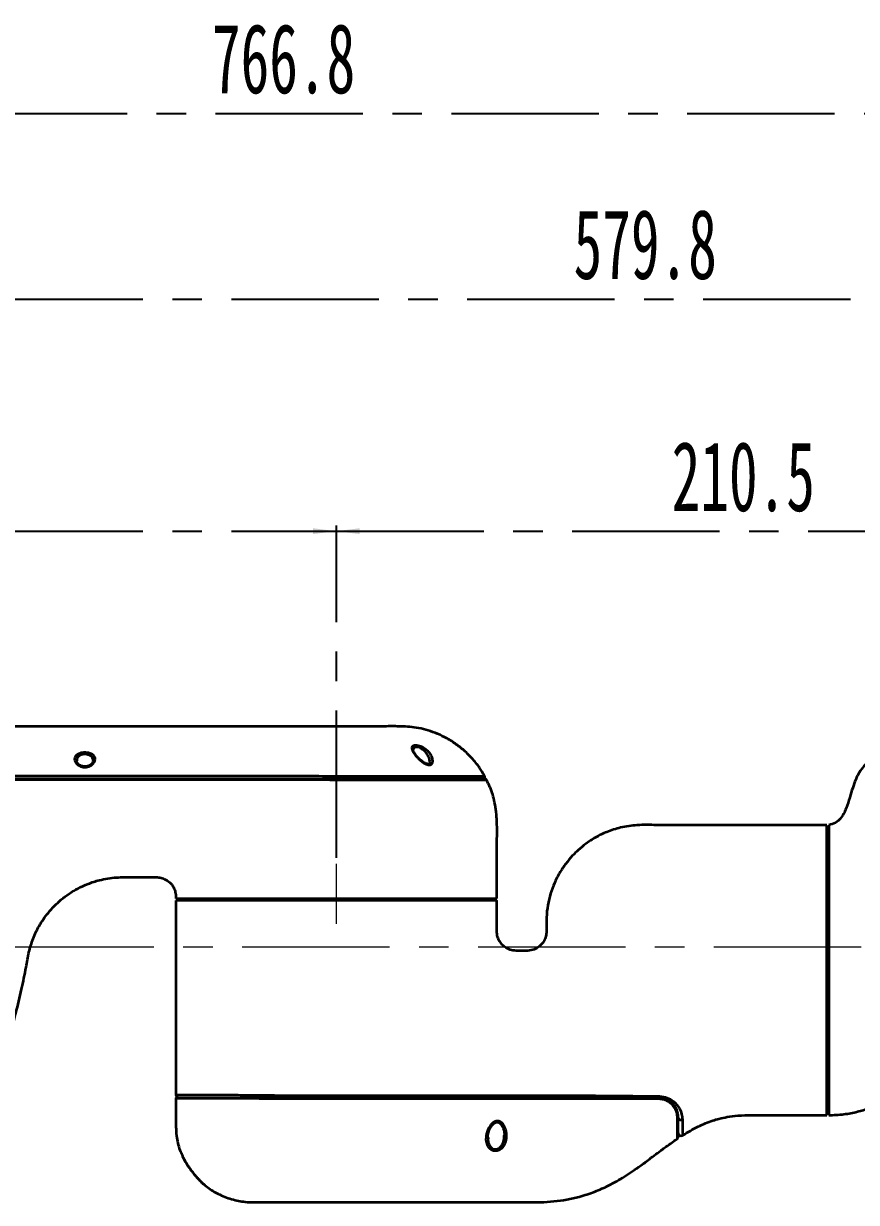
# Model space of a CAD drawing. Header units: millimetres. Extents: x 0 to 420, y -1 to 297.
# Drawn here: x 192.8 to 264.6, y 142.3 to 243.9 of the extents above; entities that cross this region are included whole.
import ezdxf

# ---------------------------------------------------------------- set-up
doc = ezdxf.new("R2010")
doc.units = ezdxf.units.MM
doc.linetypes.add('CENTERX2', pattern=[20.32, 12.7, -2.54, 2.54, -2.54])
doc.layers.add('中心线层', color=7, linetype='CENTERX2')
doc.styles.add('SLDTEXTSTYLE4', font='TXT', dxfattribs={"width": 0.363})
doc.styles.add('SLDTEXTSTYLE5', font='TXT', dxfattribs={"width": 0.605})
doc.dimstyles.new('SLDDIMSTYLE0', dxfattribs={"dimtxt": 6, "dimasz": 2, "dimexe": 0, "dimexo": 0.0625, "dimgap": 1.5, "dimtad": 2, "dimlfac": 3, "dimrnd": 1e-09, "dimzin": 12, "dimdsep": 46, "dimtxsty": 'SLDTEXTSTYLE4', "dimsah": 1, "dimcen": 0.09, "dimadec": 0, "dimazin": 3, "dimtfac": 1, "dimtofl": 0, "dimtmove": 0, "dimatfit": 3, "dimfxl": 0, "dimfrac": 2, "dimtolj": 1, "dimtzin": 12, "dimarcsym": 0})

# ---------------------------------------------------------------- blocks, each defined once
blk = doc.blocks.new('_D_1')
at = {"layer": '中心线层'}
for p, q in [((149.75, 167.13), (149.75, 200.62)), ((149.75, 200.12), (219.75, 200.12)), ((219.75, 171.97), (219.75, 200.62))]:
    blk.add_line(p, q, dxfattribs=at)
for points in [[(149.75, 200.12), (151.75, 199.87), (151.75, 200.37)], [(219.75, 200.12), (217.75, 200.37), (217.75, 199.87)]]:
    blk.add_solid(points, dxfattribs=at)
at = {"layer": '中心线层', "insert": (180.62, 207.85), "char_height": 6, "attachment_point": 1, "style": 'SLDTEXTSTYLE5'}
blk.add_mtext('210', dxfattribs=at)
blk = doc.blocks.new('_D_2')
at = {"layer": '中心线层'}
for p, q in [((219.75, 171.97), (219.75, 200.62)), ((219.75, 200.12), (289.92, 200.12)), ((289.92, 171.82), (289.92, 200.62))]:
    blk.add_line(p, q, dxfattribs=at)
for points in [[(219.75, 200.12), (221.75, 199.87), (221.75, 200.37)], [(289.92, 200.12), (287.92, 200.37), (287.92, 199.87)]]:
    blk.add_solid(points, dxfattribs=at)
at = {"layer": '中心线层', "insert": (248.64, 207.85), "char_height": 6, "attachment_point": 1, "style": 'SLDTEXTSTYLE5'}
blk.add_mtext('210.5', dxfattribs=at)
blk = doc.blocks.new('_D_4')
at = {"layer": '中心线层'}
for p, q in [((87.42, 185.13), (87.42, 236.62)), ((87.42, 236.12), (343.02, 236.12)), ((343.02, 172.97), (343.02, 236.62))]:
    blk.add_line(p, q, dxfattribs=at)
for points in [[(87.42, 236.12), (89.42, 235.87), (89.42, 236.37)], [(343.02, 236.12), (341.02, 236.37), (341.02, 235.87)]]:
    blk.add_solid(points, dxfattribs=at)
at = {"layer": '中心线层', "insert": (209.03, 243.85), "char_height": 6, "attachment_point": 1, "style": 'SLDTEXTSTYLE5'}
blk.add_mtext('766.8', dxfattribs=at)
blk = doc.blocks.new('_D_5')
at = {"layer": '中心线层'}
for p, q in [((149.75, 167.13), (149.75, 220.62)), ((343.02, 172.97), (343.02, 220.62)), ((149.75, 220.12), (343.02, 220.12))]:
    blk.add_line(p, q, dxfattribs=at)
for points in [[(149.75, 220.12), (151.75, 219.87), (151.75, 220.37)], [(343.02, 220.12), (341.02, 220.37), (341.02, 219.87)]]:
    blk.add_solid(points, dxfattribs=at)
at = {"layer": '中心线层', "insert": (240.19, 227.85), "char_height": 6, "attachment_point": 1, "style": 'SLDTEXTSTYLE5'}
blk.add_mtext('579.8', dxfattribs=at)

msp = doc.modelspace()

# ---------------------------------------------------------------- linework, layer by layer
at = {"color": 7, "linetype": 'Continuous', "lineweight": 35}
for p, q in [((262.1822, 174.8011), (262.1822, 149.8011)), ((262.1822, 171.6344), (262.0155, 171.6344)), ((207.2488, 168.4677), (207.2488, 168.3011)), ((232.2488, 168.3011), (232.2488, 168.4677)), ((262.0155, 152.9677), (262.1822, 152.9677)), ((232.8223, 147.8671), (232.8196, 147.8125))]:
    msp.add_line(p, q, dxfattribs=at)
at = {"color": 7, "linetype": 'Continuous', "lineweight": 35, "flags": 128}
for points in [[(247.6076, 151.4275), (247.5996, 151.3999), (247.5903, 151.375), (247.5798, 151.3532), (247.5682, 151.3348), (247.5558, 151.3202), (247.5428, 151.3097), (247.5293, 151.3032), (247.5155, 151.3011)], [(247.5155, 151.3011), (247.523, 151.2987), (247.5299, 151.2918), (247.5357, 151.2809), (247.5402, 151.2667), (247.5429, 151.2502), (247.5437, 151.2325), (247.5425, 151.2151), (247.5394, 151.1989)]]:
    msp.add_lwpolyline(points, dxfattribs=at)
at = {"color": 7, "linetype": 'Continuous', "lineweight": 35}
for centre, radius, start, end in [((232.3862, 178.9344), 0.1667, 269.922252, 36.439729), ((232.5621, 178.6011), 0.1667, 35.3087, 90.886328), ((206.1815, 151.5677), 0.2667, 182.028824, 270.001648), ((205.9828, 151.2344), 0.0667, 84.445587, 174.545005), ((249.1287, 149.6381), 0.0536, 286.336972, 356.088225), ((249.4458, 149.6716), 0.2662, 188.037676, 296.108703), ((249.4489, 148.3007), 0.2667, 179.99995, 305.64418)]:
    msp.add_arc(centre, radius, start, end, dxfattribs=at)
for points, knots in [([(232.5078, 179.0248), (232.3742, 179.2608), (232.0612, 179.8139), (231.4355, 180.5747), (230.6925, 181.3007), (229.906, 181.8972), (229.1008, 182.3752), (228.0339, 182.8579), (226.7165, 183.2329), (225.2285, 183.3151), (223.9573, 183.3008), (222.8326, 183.3045), (221.768, 183.3032), (220.6796, 183.3025), (218.8513, 183.3008), (216.2056, 183.3012), (213.0488, 183.301), (209.9858, 183.3011), (206.9816, 183.301), (203.6169, 183.3014), (199.8788, 183.2997), (195.7665, 183.3068), (192.51, 183.2835), (190.2266, 183.3143), (189.05, 183.1568), (187.9014, 182.829), (186.7998, 182.3326), (185.7638, 181.6722), (184.8222, 180.8476), (184.0394, 179.9578), (183.6617, 179.2949), (183.4952, 179.0028)], [0, 0, 0, 0, 0.01557464, 0.03649204, 0.05635112, 0.07520694, 0.0931013, 0.11006911, 0.14246313, 0.17111188, 0.19541809, 0.21559262, 0.23577098, 0.25662999, 0.27816814, 0.34089144, 0.40874811, 0.45967468, 0.51699791, 0.58148203, 0.65312694, 0.73193158, 0.81789513, 0.84045852, 0.8630885, 0.88586188, 0.90890612, 0.93232556, 0.95621505, 0.98070654, 1, 1, 1, 1]), ([(198.0843, 179.792), (198.0381, 179.7935), (197.9168, 179.7977), (197.7242, 179.8487), (197.5014, 179.9617), (197.3119, 180.1369), (197.192, 180.3646), (197.1881, 180.6048), (197.3231, 180.8098), (197.5572, 180.9524), (197.8353, 181.0308), (198.137, 181.0492), (198.4139, 181.0144), (198.6472, 180.9366), (198.8315, 180.8171), (198.952, 180.653), (198.9827, 180.443), (198.8942, 180.2008), (198.6926, 179.9866), (198.4369, 179.8496), (198.2339, 179.798), (198.119, 179.7934), (198.0843, 179.792)], [0, 0, 0, 0, 0.022270927, 0.05847014, 0.098165726, 0.157950833, 0.218796354, 0.289439079, 0.359940227, 0.411184441, 0.462420797, 0.510356676, 0.554172973, 0.598030619, 0.64447444, 0.697043901, 0.757467447, 0.825828952, 0.897781879, 0.944492046, 0.983270585, 1, 1, 1, 1]), ([(226.9612, 180.395), (226.951, 180.404), (226.8066, 180.5316), (226.5571, 180.7956), (226.3244, 181.133), (226.2388, 181.3871), (226.2711, 181.5469), (226.3889, 181.6403), (226.5732, 181.672), (226.8015, 181.6451), (227.0665, 181.5616), (227.3699, 181.4024), (227.6892, 181.1419), (227.943, 180.803), (228.0628, 180.4616), (228.0505, 180.2036), (227.9606, 180.0547), (227.8291, 179.9858), (227.6672, 179.9842), (227.4676, 180.0455), (227.2217, 180.1804), (227.0556, 180.3172), (226.9612, 180.395)], [0, 0, 0, 0, 0.00620395, 0.08784137, 0.1701891, 0.23089102, 0.27998326, 0.32133477, 0.36278567, 0.40023445, 0.43770886, 0.48869411, 0.55087976, 0.63005581, 0.71009486, 0.76930306, 0.81034094, 0.84241262, 0.87461128, 0.90365326, 0.94522387, 1, 1, 1, 1]), ([(226.5757, 180.8639), (226.5528, 180.8921), (226.4727, 180.9909), (226.3994, 181.1292), (226.3636, 181.2489), (226.3668, 181.266), (226.3673, 181.2684)], [0, 0, 0, 0, 0.16537111, 0.5795085, 0.94058014, 1, 1, 1, 1]), ([(226.9963, 180.4126), (226.9801, 180.4257), (226.8728, 180.5123), (226.7219, 180.6709), (226.6195, 180.8061), (226.5757, 180.8639)], [0, 0, 0, 0, 0.09285301, 0.61212245, 1, 1, 1, 1]), ([(197.8793, 179.8586), (197.8785, 179.8587), (197.8123, 179.8673), (197.6892, 179.9262), (197.5245, 180.0308), (197.4093, 180.1736), (197.3601, 180.283), (197.3704, 180.3334), (197.3726, 180.3443)], [0, 0, 0, 0, 0.0018976, 0.17407972, 0.38660323, 0.6406245, 0.92241301, 1, 1, 1, 1]), ([(198.1697, 179.8398), (198.1322, 179.837), (198.0336, 179.8294), (197.9383, 179.8474), (197.8793, 179.8586)], [0, 0, 0, 0, 0.37947955, 1, 1, 1, 1]), ([(198.7905, 180.3504), (198.7892, 180.3145), (198.7864, 180.2374), (198.6881, 180.0894), (198.5283, 179.9566), (198.3455, 179.8695), (198.2182, 179.848), (198.1697, 179.8398)], [0, 0, 0, 0, 0.21767197, 0.46843755, 0.69288484, 0.8828408, 1, 1, 1, 1]), ([(227.4719, 180.0947), (227.4367, 180.1106), (227.3368, 180.1557), (227.1703, 180.2635), (227.055, 180.3623), (226.9963, 180.4126)], [0, 0, 0, 0, 0.210793556, 0.598534964, 1, 1, 1, 1]), ([(227.7976, 180.251), (227.798, 180.2488), (227.8104, 180.1851), (227.7691, 180.1016), (227.74, 180.0602), (227.6395, 180.0474), (227.5476, 180.0657), (227.4889, 180.0882), (227.4719, 180.0947)], [0, 0, 0, 0, 0.01106628, 0.32975604, 0.64667928, 0.78804304, 0.93866609, 1, 1, 1, 1]), ([(266.1259, 180.4574), (265.9716, 180.397), (265.6296, 180.2631), (265.184, 179.8759), (264.7889, 179.3555), (264.4755, 178.7155), (264.2236, 177.9785), (263.9816, 177.1405), (263.7498, 176.387), (263.4719, 175.7665), (263.1818, 175.3263), (262.7563, 174.9446), (262.3816, 174.8509), (262.1822, 174.8011)], [0, 0, 0, 0, 0.06817819, 0.15118745, 0.23990765, 0.33751711, 0.4445457, 0.56197743, 0.69861087, 0.77043236, 0.84246636, 0.91615869, 1, 1, 1, 1]), ([(183.4515, 178.7677), (183.454, 178.7677), (183.4592, 178.7677), (183.6284, 178.7677), (184.0065, 178.7677), (184.5949, 178.7677), (185.3095, 178.7677), (186.1253, 178.7677), (187.0185, 178.7677), (187.7753, 178.7677), (188.5544, 178.7677), (189.3387, 178.7677), (190.5215, 178.7677), (191.8776, 178.7677), (193.7788, 178.7677), (196.1341, 178.7677), (199.6785, 178.7677), (203.9583, 178.7677), (209.0629, 178.7677), (213.3705, 178.7677), (216.8753, 178.7677), (219.5086, 178.7677), (221.9704, 178.7677), (224.2327, 178.7677), (226.2, 178.7677), (227.9673, 178.7677), (229.4591, 178.7677), (230.7011, 178.7677), (231.6477, 178.7677), (232.2708, 178.7677), (232.5699, 178.7677), (232.5305, 178.7677), (232.5189, 178.7677)], [0, 0, 0, 0, 0.018794466, 0.037724966, 0.063501334, 0.089310811, 0.1160943, 0.142871421, 0.165864642, 0.189174883, 0.195628509, 0.214575382, 0.234095354, 0.25649833, 0.279506066, 0.323001433, 0.366614865, 0.444841856, 0.523051949, 0.604886123, 0.645857426, 0.68674865, 0.727570602, 0.76209502, 0.79729518, 0.829179558, 0.861831574, 0.89274266, 0.924486572, 0.95521372, 0.986818899, 1, 1, 1, 1]), ([(233.5821, 168.4677), (233.5835, 169.2875), (233.5861, 170.8433), (233.5689, 173.0516), (233.6235, 174.9957), (233.4574, 176.6634), (233.0989, 177.8654), (232.7935, 178.4835), (232.6925, 178.6879)], [0, 0, 0, 0, 0.23742354, 0.45064416, 0.63963882, 0.80043161, 0.93399245, 1, 1, 1, 1]), ([(262.0155, 174.8011), (260.9006, 174.8011), (258.6771, 174.8011), (255.4547, 174.8012), (252.4585, 174.8009), (249.7908, 174.8015), (247.5586, 174.7818), (245.7366, 174.837), (244.2919, 174.6249), (243.0937, 174.2404), (242.098, 173.758), (241.2766, 173.2245), (240.6167, 172.6851), (240.0349, 172.1106), (239.4866, 171.4554), (238.9675, 170.6757), (238.5269, 169.811), (238.1847, 168.8852), (237.9478, 167.8902), (237.8357, 166.8447), (237.8491, 165.9824), (237.8484, 165.3338), (237.7119, 164.9199), (237.4806, 164.5571), (237.138, 164.2427), (236.6651, 164.0041), (236.0952, 163.9564), (235.5227, 163.9748), (234.9705, 163.9579), (234.4868, 164.127), (234.1116, 164.3907), (233.8459, 164.7081), (233.651, 165.0898), (233.5537, 165.6317), (233.5942, 166.3889), (233.5789, 167.3076), (233.5811, 167.9723), (233.5821, 168.3011)], [0, 0, 0, 0, 0.0867195, 0.17294602, 0.25064003, 0.31977818, 0.38041156, 0.42434291, 0.46130249, 0.4933376, 0.52186287, 0.54710405, 0.56934828, 0.5880442, 0.6106239, 0.63567932, 0.66073641, 0.68594138, 0.71227165, 0.74011271, 0.76740115, 0.77949553, 0.79021557, 0.80078705, 0.81265051, 0.82599741, 0.84115174, 0.85644861, 0.87077318, 0.88369899, 0.89549246, 0.90607006, 0.91557544, 0.92852142, 0.94830664, 0.97442585, 1, 1, 1, 1]), ([(262.0155, 149.8011), (262.0155, 149.8345), (262.0155, 149.9022), (262.0155, 150.4471), (262.0155, 151.3093), (262.0155, 152.4809), (262.0155, 153.9412), (262.0155, 155.6251), (262.0155, 157.5149), (262.0155, 159.5232), (262.0155, 161.6289), (262.0155, 163.7344), (262.0155, 165.8181), (262.0155, 167.7831), (262.0155, 169.6096), (262.0155, 171.2133), (262.0155, 172.5774), (262.0155, 173.6423), (262.0155, 174.3801), (262.0155, 174.7692), (262.0155, 174.7632), (262.0155, 174.7609)], [0, 0, 0, 0, 0.0529199, 0.10737427, 0.16029439, 0.21474909, 0.26765946, 0.3221027, 0.37504238, 0.42951841, 0.48244667, 0.53691013, 0.58983341, 0.64429222, 0.69718716, 0.75161329, 0.80454207, 0.85900616, 0.91196027, 0.96645461, 1, 1, 1, 1]), ([(188.5314, 148.2078), (188.729, 148.6442), (189.4139, 150.1564), (190.4237, 152.8521), (191.4087, 155.8832), (192.1277, 158.5044), (192.6184, 160.5922), (192.9979, 162.3487), (193.2275, 163.8198), (193.5937, 165.0166), (194.1438, 166.1688), (194.941, 167.3233), (196.0562, 168.447), (197.2461, 169.2443), (198.3743, 169.7601), (199.2377, 170.037), (200.0699, 170.2084), (200.7775, 170.2905), (201.5017, 170.3052), (202.1727, 170.3001), (202.8467, 170.3015), (203.373, 170.3), (203.8092, 170.2983), (204.1643, 170.3024), (204.5532, 170.2956), (204.9907, 170.1523), (205.3564, 169.9068), (205.6257, 169.5955), (205.7996, 169.2817), (205.9164, 168.8965), (205.9158, 168.6163), (205.9155, 168.4677)], [0, 0, 0, 0, 0.0432749, 0.14994559, 0.25979056, 0.33112036, 0.39541266, 0.45351564, 0.49343451, 0.52977039, 0.56613588, 0.6083664, 0.65590501, 0.70833574, 0.73672456, 0.76778093, 0.79000388, 0.81340842, 0.83200393, 0.85540084, 0.87403754, 0.89288398, 0.90295392, 0.91342869, 0.92501795, 0.93786098, 0.95443554, 0.96412098, 0.97480804, 0.98664899, 1, 1, 1, 1]), ([(205.9155, 168.3011), (205.9155, 167.8104), (205.9155, 166.6516), (205.9156, 164.8451), (205.9155, 162.8976), (205.9158, 160.2452), (205.9134, 156.9111), (205.9193, 153.7713), (205.9165, 152.0045), (205.9158, 151.567)], [0, 0, 0, 0, 0.08797126, 0.20773392, 0.32386436, 0.43711423, 0.68324399, 0.9215772, 1, 1, 1, 1]), ([(205.9155, 168.4677), (205.9383, 168.4677), (205.984, 168.4677), (206.3515, 168.4677), (206.9312, 168.4677), (207.7348, 168.4677), (208.7427, 168.4677), (209.9393, 168.4677), (211.3036, 168.4677), (212.8124, 168.4677), (214.4399, 168.4677), (216.1583, 168.4677), (217.9381, 168.4677), (219.1452, 168.4677), (219.7488, 168.4677)], [0, 0, 0, 0, 0.08334042, 0.16666631, 0.24999996, 0.33334046, 0.41666633, 0.49999987, 0.58334039, 0.66666621, 0.74999966, 0.83334044, 0.91666623, 1, 1, 1, 1]), ([(233.5361, 168.3011), (233.5475, 168.3011), (233.5885, 168.3011), (233.2485, 168.3011), (232.5258, 168.3011), (231.4254, 168.3011), (229.988, 168.3011), (228.2745, 168.3011), (226.3024, 168.3011), (224.1628, 168.3011), (221.8766, 168.3011), (219.5503, 168.3011), (217.2091, 168.3011), (214.9613, 168.3011), (212.8294, 168.3011), (210.9121, 168.3011), (209.2287, 168.3011), (207.8601, 168.3011), (206.8099, 168.3011), (206.2474, 168.3011), (205.973, 168.3011), (205.9347, 168.3011), (205.9155, 168.3011)], [0, 0, 0, 0, 0.02106747, 0.07554922, 0.12850072, 0.18299085, 0.23588744, 0.29031502, 0.34320177, 0.39761624, 0.45057671, 0.50507557, 0.55799439, 0.61244715, 0.66537516, 0.71983802, 0.77277857, 0.8272555, 0.88016685, 0.93468829, 0.96720344, 1, 1, 1, 1]), ([(219.7488, 168.4677), (220.3525, 168.4677), (221.5597, 168.4677), (223.3394, 168.4677), (225.0578, 168.4677), (226.6853, 168.4677), (228.1942, 168.4677), (229.5585, 168.4677), (230.755, 168.4677), (231.7629, 168.4677), (232.5665, 168.4677), (233.1462, 168.4677), (233.5136, 168.4677), (233.5593, 168.4677), (233.5821, 168.4677)], [0, 0, 0, 0, 0.08334072, 0.16666668, 0.25000002, 0.33334047, 0.41666665, 0.4999999, 0.58334084, 0.66666654, 0.74999994, 0.83334081, 0.91666668, 1, 1, 1, 1]), ([(247.6076, 151.4275), (247.8336, 151.3989), (248.2868, 151.3415), (248.903, 150.9563), (249.3078, 150.4478), (249.5232, 149.8994), (249.5497, 149.5882), (249.563, 149.4326)], [0, 0, 0, 0, 0.17254457, 0.34609495, 0.61681095, 0.80827144, 1, 1, 1, 1]), ([(205.9166, 151.2342), (205.9166, 151.1734), (205.9165, 150.5447), (205.9034, 149.4204), (205.9433, 147.9355), (206.1971, 146.9009), (206.4402, 146.4026), (206.4996, 146.2808)], [0, 0, 0, 0, 0.03620443, 0.374455635, 0.670002864, 0.919289503, 1, 1, 1, 1]), ([(247.5394, 151.1989), (245.6807, 151.205), (243.3542, 151.2126), (240.6197, 151.2134), (238.9734, 151.2126), (237.0002, 151.213), (234.79, 151.2132), (232.5648, 151.2131), (229.5953, 151.2133), (226.5563, 151.213), (223.4513, 151.213), (221.017, 151.2138), (218.8199, 151.2162), (216.8764, 151.2177), (215.1967, 151.2194), (213.5012, 151.2171), (211.8381, 151.2359), (210.2729, 151.2286), (208.9435, 151.2206), (207.8222, 151.2381), (206.9132, 151.2333), (206.2566, 151.2344), (205.9207, 151.2341), (205.9551, 151.2342), (205.965, 151.2342)], [0, 0, 0, 0, 0.1237653, 0.15491144, 0.18597218, 0.2307186, 0.27557515, 0.32012683, 0.36470458, 0.45344504, 0.50207794, 0.55070364, 0.59924064, 0.63349803, 0.66781197, 0.70201035, 0.74015031, 0.77825017, 0.81638258, 0.85457694, 0.89506163, 0.93554604, 0.98141727, 1, 1, 1, 1]), ([(206.0287, 151.3011), (206.0188, 151.3011), (205.9831, 151.3011), (206.3176, 151.3011), (206.9713, 151.3011), (207.8701, 151.3011), (208.9954, 151.3011), (210.3039, 151.3011), (211.8615, 151.3011), (213.3868, 151.3011), (214.7933, 151.3011), (216.4503, 151.3011), (218.3304, 151.3011), (220.4112, 151.3011), (222.843, 151.3011), (226.1501, 151.3011), (229.5909, 151.3011), (232.5578, 151.3011), (234.7764, 151.3011), (236.9804, 151.3011), (238.9488, 151.3011), (240.5965, 151.3011), (243.3213, 151.3011), (245.6528, 151.3011), (247.5155, 151.3011)], [0, 0, 0, 0, 0.01784036, 0.06428866, 0.10423513, 0.14507994, 0.1827027, 0.22117631, 0.25864378, 0.29720173, 0.32256898, 0.34794448, 0.39984777, 0.43629072, 0.47277817, 0.54587037, 0.63483485, 0.679376, 0.72405469, 0.76876339, 0.81366966, 0.84460314, 0.87584822, 1, 1, 1, 1]), ([(247.5155, 151.3011), (247.6577, 151.2897), (248.0201, 151.2609), (248.5478, 150.992), (249.015, 150.4764), (249.1725, 149.9818), (249.1809, 149.6826), (249.1822, 149.6344)], [0, 0, 0, 0, 0.13280387, 0.33846328, 0.5992919, 0.93552286, 1, 1, 1, 1]), ([(249.1438, 149.5866), (249.132, 149.7315), (249.1085, 150.021), (248.9035, 150.4817), (248.5319, 150.8959), (248.0254, 151.158), (247.6759, 151.1874), (247.5394, 151.1989)], [0, 0, 0, 0, 0.202055938, 0.403866221, 0.664957349, 0.869177654, 1, 1, 1, 1]), ([(262.1822, 149.8011), (262.6188, 149.8167), (263.4485, 149.8464), (264.6095, 150.0832), (265.5402, 150.3511), (266.0571, 150.5983), (266.255, 150.6929)], [0, 0, 0, 0, 0.31129382, 0.59150715, 0.84363718, 1, 1, 1, 1]), ([(249.1527, 147.8012), (249.1527, 147.7971), (249.1528, 147.7595), (249.1522, 147.9025), (249.1511, 148.1396), (249.1498, 148.3818), (249.1487, 148.6007), (249.1467, 148.9999), (249.1448, 149.3903), (249.1438, 149.5866)], [0, 0, 0, 0, 0.02924402, 0.26977272, 0.51730078, 0.54149184, 0.63830488, 0.81804297, 1, 1, 1, 1]), ([(249.1822, 149.6344), (249.1822, 149.3791), (249.1822, 148.8688), (249.1822, 148.2998), (249.1822, 147.9601), (249.1822, 147.8145), (249.1822, 147.8524), (249.1822, 147.8565)], [0, 0, 0, 0, 0.24144289, 0.48264985, 0.72661849, 0.97065699, 1, 1, 1, 1]), ([(249.6035, 148.0822), (250.0345, 148.3402), (250.8593, 148.8338), (251.9242, 149.2628), (252.7727, 149.5143), (253.4956, 149.6736), (254.4409, 149.7946), (255.7795, 149.803), (257.5401, 149.8052), (259.6976, 149.8027), (261.2252, 149.8017), (262.0155, 149.8012)], [0, 0, 0, 0, 0.11800466, 0.22586183, 0.26882485, 0.32611125, 0.39980915, 0.4925208, 0.64065037, 0.81409678, 1, 1, 1, 1]), ([(233.4079, 149.2494), (233.4379, 149.2613), (233.5203, 149.2936), (233.6622, 149.3056), (233.8304, 149.2635), (234.0182, 149.1421), (234.243, 148.8532), (234.4252, 148.331), (234.4337, 147.7381), (234.2601, 147.2556), (234.0401, 146.9794), (233.8147, 146.828), (233.5981, 146.756), (233.3864, 146.7439), (233.1715, 146.7926), (232.9556, 146.9178), (232.7492, 147.1664), (232.6137, 147.6044), (232.6615, 148.2073), (232.8766, 148.7374), (233.1406, 149.0662), (233.2882, 149.1911), (233.3867, 149.2391), (233.4079, 149.2494)], [0, 0, 0, 0, 0.01245585, 0.03416765, 0.05315633, 0.07998233, 0.12496082, 0.20970019, 0.32666275, 0.39757515, 0.44714064, 0.48203337, 0.50849133, 0.53518936, 0.56185841, 0.59486429, 0.64118365, 0.71193727, 0.81664012, 0.92416222, 0.95742824, 0.99081836, 1, 1, 1, 1]), ([(232.808, 147.816), (232.8045, 147.8518), (232.7894, 148.0065), (232.8523, 148.308), (232.9828, 148.6641), (233.1681, 148.9474), (233.3175, 149.0951), (233.402, 149.1456), (233.4131, 149.1523)], [0, 0, 0, 0, 0.079828369, 0.345732651, 0.62823924, 0.829417813, 0.977495226, 1, 1, 1, 1]), ([(233.4131, 149.1523), (233.4425, 149.1672), (233.5003, 149.1966), (233.6012, 149.215), (233.7019, 149.2016), (233.8071, 149.1524), (233.9328, 149.045), (234.0651, 148.8519), (234.1758, 148.5687), (234.238, 148.2922), (234.2238, 148.1178), (234.2193, 148.0623)], [0, 0, 0, 0, 0.05308863, 0.10437361, 0.15780603, 0.21610105, 0.30634034, 0.45727893, 0.64968567, 0.88844957, 1, 1, 1, 1]), ([(208.2975, 143.8819), (208.4499, 143.7528), (208.8788, 143.3895), (209.738, 142.9057), (210.846, 142.4938), (212.0998, 142.2745), (213.4371, 142.3086), (214.9161, 142.2986), (216.6164, 142.3028), (218.6269, 142.3041), (220.626, 142.3009), (222.5328, 142.3011), (224.2659, 142.3011), (226.0893, 142.3011), (227.8261, 142.3011), (229.3181, 142.3011), (230.492, 142.3011), (231.4391, 142.3011), (232.5114, 142.3011), (233.6996, 142.3007), (235.0092, 142.3021), (236.1987, 142.2976), (237.3513, 142.2964), (238.4913, 142.3669), (239.6019, 142.5241), (240.7753, 142.7872), (241.997, 143.1854), (243.3046, 143.7649), (244.3826, 144.3799), (245.285, 144.9699), (246.0445, 145.5053), (246.9454, 146.1743), (247.9839, 146.9738), (248.7657, 147.5137), (249.1623, 147.7876)], [0, 0, 0, 0, 0.01401092, 0.03943706, 0.06872772, 0.09671922, 0.12820774, 0.16245675, 0.20065252, 0.24761028, 0.30367306, 0.3410525, 0.38153773, 0.42539666, 0.46911489, 0.50352786, 0.53018636, 0.55155963, 0.57005038, 0.60549527, 0.63501303, 0.66203164, 0.68904172, 0.71595152, 0.7421741, 0.76774122, 0.80031941, 0.83225155, 0.86803118, 0.88734529, 0.90797025, 0.93328285, 0.96615783, 1, 1, 1, 1]), ([(206.482, 146.2722), (206.482, 146.2722), (206.482, 146.2719), (206.4822, 146.2717), (206.4825, 146.271), (206.4839, 146.2685), (206.4982, 146.2388), (206.5467, 146.1423), (206.6312, 145.9815), (206.7425, 145.7844), (206.832, 145.6401), (206.87, 145.5788)], [0, 0, 0, 0, 0.00007748, 0.00164137, 0.00538085, 0.02110348, 0.16186231, 0.30774056, 0.51581056, 0.79462196, 1, 1, 1, 1]), ([(206.4827, 146.2706), (206.4827, 146.2706), (206.4828, 146.2704), (206.4874, 146.2611), (206.5066, 146.222), (206.5588, 146.1192), (206.6208, 145.9996), (206.6738, 145.9089), (206.6891, 145.8827)], [0, 0, 0, 0, 0.01249623, 0.09416729, 0.272056, 0.51171689, 0.85855002, 1, 1, 1, 1]), ([(206.87, 145.5788), (206.9158, 145.5076), (207.0303, 145.3293), (207.1635, 145.1505), (207.2434, 145.0433)], [0, 0, 0, 0, 0.39976944, 1, 1, 1, 1]), ([(207.0254, 145.344), (207.1116, 145.2185), (207.2093, 145.0764), (207.3199, 144.9402), (207.3328, 144.9242)], [0, 0, 0, 0, 0.88252134, 1, 1, 1, 1]), ([(207.2469, 145.046), (207.278, 145.0008), (207.3667, 144.872), (207.4704, 144.7492), (207.5376, 144.6696)], [0, 0, 0, 0, 0.35129661, 1, 1, 1, 1]), ([(207.5241, 144.6878), (207.5449, 144.662), (207.6463, 144.536), (207.8249, 144.3401), (208.0322, 144.1215), (208.1824, 143.9721), (208.257, 143.9001), (208.2694, 143.8882), (208.2716, 143.8861)], [0, 0, 0, 0, 0.07028218, 0.34296246, 0.57667516, 0.77864834, 0.95970092, 1, 1, 1, 1]), ([(208.2716, 143.8861), (208.276, 143.8819), (208.2821, 143.8761), (208.2835, 143.8747), (208.284, 143.8742), (208.2844, 143.8739), (208.2848, 143.8735), (208.2854, 143.8729), (208.2865, 143.8719), (208.2875, 143.871), (208.2882, 143.8704)], [0, 0, 0, 0, 0.59637793, 0.83256794, 0.91473502, 0.94300813, 0.95937651, 0.96930841, 0.97989019, 1, 1, 1, 1])]:
    msp.add_open_spline(points, degree=3, knots=knots, dxfattribs=at)
at = {"color": 8, "linetype": 'Continuous', "lineweight": 35}
for points, knots in [([(198.7923, 180.3512), (198.79, 180.4076), (198.7854, 180.5234), (198.6896, 180.6729), (198.5421, 180.7911), (198.3527, 180.8683), (198.1334, 180.9022), (197.9757, 180.8917), (197.8162, 180.862), (197.6548, 180.8066), (197.4694, 180.6651), (197.3681, 180.5041), (197.3772, 180.3843), (197.3802, 180.3453)], [0, 0, 0, 0, 0.10333229, 0.2121325, 0.30679182, 0.39476655, 0.48159544, 0.56943463, 0.57650539, 0.6789273, 0.78324093, 0.92951195, 1, 1, 1, 1]), ([(227.7901, 180.257), (227.7922, 180.2791), (227.8045, 180.4108), (227.7084, 180.685), (227.5169, 181.0116), (227.263, 181.2669), (227.0209, 181.4239), (226.8076, 181.5062), (226.6276, 181.5319), (226.5292, 181.5122), (226.4473, 181.4737), (226.3783, 181.4112), (226.3714, 181.318), (226.3678, 181.2683)], [0, 0, 0, 0, 0.0341008, 0.20380172, 0.37076283, 0.49905218, 0.60110805, 0.67415164, 0.74612047, 0.82088321, 0.82614139, 0.90738387, 1, 1, 1, 1]), ([(183.4913, 179.0151), (183.5082, 179.015), (183.5441, 179.0148), (183.9326, 179.015), (184.6199, 179.0177), (185.5434, 179.0229), (186.5501, 179.0307), (187.579, 179.0389), (188.6133, 179.0447), (189.8108, 179.0476), (191.3541, 179.0483), (193.2002, 179.047), (195.2945, 179.0435), (197.3993, 179.0395), (200.6897, 179.0359), (205.1618, 179.0358), (209.7949, 179.0372), (213.4024, 179.0354), (215.9793, 179.0308), (218.5548, 179.025), (221.0672, 179.0176), (223.4639, 179.0149), (225.4555, 179.0166), (227.078, 179.017), (228.3657, 179.0174), (229.6788, 179.0174), (230.8995, 179.017), (231.6713, 179.0164), (232.1915, 179.016), (232.496, 179.0157), (232.4947, 179.0156), (232.4942, 179.0156)], [0, 0, 0, 0, 0.02584691, 0.0547039, 0.08737821, 0.12016379, 0.1528341, 0.1746417, 0.19641307, 0.21856936, 0.24071691, 0.27338745, 0.3062264, 0.33926334, 0.37220488, 0.46084563, 0.54947017, 0.58985508, 0.63032726, 0.67061506, 0.71074777, 0.74868677, 0.7866036, 0.8120872, 0.83765445, 0.8631177, 0.89895179, 0.93477456, 0.94655269, 0.97817196, 1, 1, 1, 1]), ([(232.6661, 178.6755), (232.6779, 178.6755), (232.7189, 178.6754), (232.4194, 178.6758), (231.8, 178.6765), (230.8366, 178.6773), (229.5935, 178.6777), (228.0748, 178.6777), (226.3036, 178.6768), (224.3038, 178.6754), (222.022, 178.6732), (219.5302, 178.6768), (216.8885, 178.6892), (213.3791, 178.692), (209.0678, 178.6908), (203.9602, 178.6923), (199.681, 178.6909), (196.1322, 178.6977), (193.7769, 178.7045), (191.8601, 178.7081), (190.497, 178.7093), (189.2851, 178.7091), (188.1378, 178.7055), (187.0426, 178.6972), (186.0587, 178.6906), (185.2096, 178.6846), (184.4884, 178.6791), (183.8788, 178.6755), (183.4845, 178.6745), (183.3102, 178.6749), (183.3047, 178.6748), (183.3019, 178.6747)], [0, 0, 0, 0, 0.01257676, 0.04348973, 0.07529243, 0.10637372, 0.13830598, 0.17032874, 0.20315218, 0.2377583, 0.27309643, 0.31399555, 0.3546596, 0.39540154, 0.47689176, 0.55459493, 0.63233074, 0.67566858, 0.71910403, 0.74176683, 0.76477527, 0.78393518, 0.80368544, 0.82985812, 0.8567247, 0.88263234, 0.90854561, 0.93533871, 0.96209521, 0.98095145, 1, 1, 1, 1]), ([(205.966, 151.567), (205.9574, 151.567), (205.9335, 151.567), (206.3207, 151.5661), (207.0693, 151.5666), (208.1908, 151.5666), (209.5346, 151.5675), (211.0561, 151.5443), (212.4996, 151.5225), (213.8355, 151.5147), (215.4003, 151.508), (217.4572, 151.5065), (220.0005, 151.4941), (223.4289, 151.4834), (226.8491, 151.4894), (230.093, 151.4896), (232.2964, 151.4885), (234.3282, 151.4887), (236.3387, 151.487), (238.2406, 151.4857), (239.9571, 151.4859), (241.4861, 151.4858), (243.9994, 151.4749), (246.0608, 151.4478), (247.6076, 151.4275)], [0, 0, 0, 0, 0.024865696, 0.069130175, 0.11465939, 0.159328027, 0.205276342, 0.242393256, 0.280692349, 0.304931155, 0.329178478, 0.378952775, 0.42988731, 0.480936921, 0.583591392, 0.634072868, 0.674586231, 0.715192587, 0.755764516, 0.796420799, 0.830154541, 0.86407033, 0.898003444, 1, 1, 1, 1]), ([(249.563, 149.4326), (249.568, 149.1985), (249.5782, 148.724), (249.5876, 148.2868), (249.5916, 148.0749), (249.5911, 148.0976), (249.591, 148.1045)], [0, 0, 0, 0, 0.287924536, 0.58361142, 0.871789947, 1, 1, 1, 1]), ([(232.8196, 147.8125), (232.8147, 147.7559), (232.7973, 147.5543), (232.8882, 147.2789), (233.0498, 147.031), (233.2256, 146.9052), (233.3935, 146.8578), (233.5087, 146.8629), (233.6191, 146.8858), (233.7518, 146.9401), (233.9341, 147.0915), (234.1066, 147.3652), (234.2226, 147.7025), (234.2077, 147.955), (234.2015, 148.0597)], [0, 0, 0, 0, 0.06150115, 0.21915309, 0.31899335, 0.38733074, 0.44071601, 0.4857978, 0.49375239, 0.5472264, 0.6203601, 0.72833052, 0.88739486, 1, 1, 1, 1]), ([(206.4819, 146.2725), (206.4828, 146.2707), (206.4849, 146.2663), (206.5296, 146.1757), (206.6452, 145.9543), (206.8728, 145.5546), (207.1149, 145.2254), (207.2469, 145.046)], [0, 0, 0, 0, 0.06671918, 0.16288777, 0.32124801, 0.6299993, 1, 1, 1, 1]), ([(207.5376, 144.6696), (207.6053, 144.5905), (207.7644, 144.4046), (207.9916, 144.1636), (208.1705, 143.9842), (208.2742, 143.884), (208.2838, 143.8749), (208.2883, 143.8706)], [0, 0, 0, 0, 0.20531221, 0.48227574, 0.68855467, 0.8523636, 1, 1, 1, 1])]:
    msp.add_open_spline(points, degree=3, knots=knots, dxfattribs=at)
at = {"layer": '中心线层', "linetype": 'CENTERX2', "lineweight": 18}
for p, q in [((219.7488, 166.3011), (219.7488, 171.4677)), ((69.4029, 164.3011), (356.9877, 164.3011))]:
    msp.add_line(p, q, dxfattribs=at)

# ---------------------------------------------------------------- dimensions: what is measured, and where the dimension line sits
at = {"layer": '中心线层'}
for base, p1, p2, picture, middle in [((343.0155, 236.1191), (87.4155, 184.6284), (343.0155, 172.4677), '_D_4', (215.2155, 236.1191)), ((343.0155, 220.1191), (149.7488, 166.6344), (343.0155, 172.4677), '_D_5', (246.3822, 220.1191)), ((219.7488, 200.1191), (149.7488, 166.6344), (219.7488, 171.4677), '_D_1', (184.7488, 200.1191)), ((289.9155, 200.1191), (219.7488, 171.4677), (289.9155, 171.3177), '_D_2', (254.8322, 200.1191))]:
    dim = msp.add_linear_dim(base=base, p1=p1, p2=p2, angle=0, dimstyle='SLDDIMSTYLE0', dxfattribs=at)
    dim.commit()
    dim.dimension.update_dxf_attribs({"geometry": picture, "text_midpoint": middle, "dimtype": 160})

doc.saveas('drawing.dxf')
